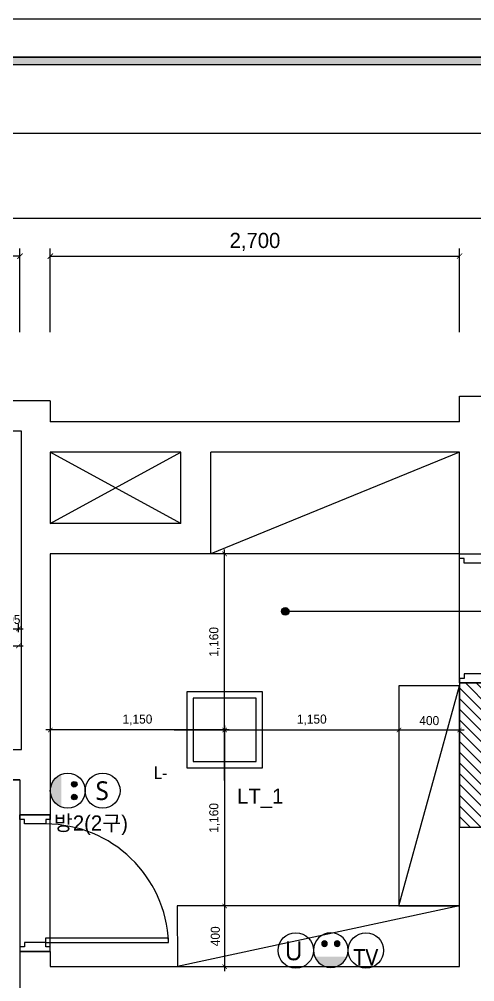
# Model space of a CAD drawing. Header units: inches. Extents: x 47110 to 276445, y 19043 to 183074.
# Drawn here: x 79984 to 82989, y 28049 to 34393 of the extents above; entities that cross this region are included whole.
import ezdxf
from ezdxf.enums import TextEntityAlignment as Align

# ---------------------------------------------------------------- set-up
doc = ezdxf.new("R2010")
doc.units = ezdxf.units.IN
doc.header["$LTSCALE"] = 50
doc.header["$MEASUREMENT"] = 0
doc.header["$PDSIZE"] = 700.071425
doc.linetypes.add('HID', pattern=[2.5, 1.5, -1])
for name, color, linetype in [('0-ELC TEXT', 7, 'Continuous'), ('06-FUR', 6, 'Continuous'), ('07-DIM', 1, 'Continuous'), ('07-DIM WAL', 5, 'Continuous'), ('3.기호.계단선', 30, 'Continuous'), ('C-WALL1', 2, 'Continuous'), ('F-SYM', 7, 'Continuous'), ('FORM(YOURNAME)-11', 1, 'Continuous'), ('RC-LIGHT', 7, 'Continuous'), ('WAL NEW', 3, 'Continuous'), ('도면층2', 2, 'Continuous'), ('도면층4', 4, 'Continuous'), ('도면층5', 5, 'Continuous'), ('도면층8', 8, 'Continuous'), ('설비', 140, 'Continuous')]:
    doc.layers.add(name, color=color, linetype=linetype)
doc.styles.add('DH-TEXT', font='@Microsoft JhengHei Light.ttf')
doc.styles.add('HY 울릉도 L', font='H2GTRM.TTF')
doc.styles.get("Standard").update_dxf_attribs({"font": 'txt.shx', "bigfont": 'whgtxt.shx'})
doc.styles.add('YOURNAME', font='@Microsoft JhengHei Light.ttf')
doc.styles.add('마감재', font='stylu.ttf')
doc.styles.add('코레일둥고', font='')
doc.styles.get('코레일둥고').set_extended_font_data('THE정고딕110')
doc.dimstyles.new('30', dxfattribs={"dimscale": 30, "dimtxt": 2, "dimasz": 1, "dimexe": 1, "dimexo": 1, "dimgap": 1, "dimtad": 1, "dimdec": 0, "dimrnd": 0.05, "dimdsep": 46, "dimlunit": 6, "dimtxsty": 'HY 울릉도 L', "dimblk": 'ARCHTICK', "dimcen": 2.5, "dimdle": 1, "dimclrd": 133, "dimclre": 133, "dimclrt": 30, "dimadec": 0, "dimazin": 0, "dimtfac": 1, "dimtdec": 0, "dimtix": 1, "dimtmove": 2, "dimatfit": 3, "dimldrblk": 'ARCHTICK', "dimfxl": 1, "dimlwd": -1, "dimlwe": -1, "dimarcsym": 0})
doc.dimstyles.new('벽치수 Copy of DIM-50', dxfattribs={"dimscale": 50, "dimtxt": 2, "dimasz": 0.7, "dimexe": 1, "dimexo": 1, "dimgap": 0.7, "dimtad": 1, "dimdec": 0, "dimzin": 1, "dimdsep": 46, "dimlunit": 6, "dimtxsty": '마감재', "dimblk": 'ARCHTICK', "dimcen": -0.09, "dimclrd": 256, "dimclre": 256, "dimclrt": 3, "dimadec": 0, "dimazin": 0, "dimtfac": 1, "dimtdec": 0, "dimtix": 1, "dimtmove": 2, "dimatfit": 0, "dimldrblk": 'ARCHTICK', "dimfxl": 1, "dimtolj": 1, "dimtzin": 0, "dimarcsym": 0})

# ---------------------------------------------------------------- blocks, each defined once
blk = doc.blocks.new('FORM-PLAN')
at = {"layer": 'FORM(YOURNAME)-11'}
h = blk.add_hatch(color=256, dxfattribs=at)
h.dxf.hatch_style = 1
h.paths.add_polyline_path([(-71444, 55115), (10556, 55115), (10556, 54915), (-71444, 54915)])
h.paths.add_polyline_path([(-71444, -2085), (10556, -2085), (10556, -2285), (-71444, -2285)])
at = {"layer": 'Defpoints', "color": 158}
for points in [[(-71444, -2285), (10556, -2285), (10556, 55115), (-71444, 55115)], [(-69444, 53115), (-64, 53115), (-64, 1215), (-69444, 1215)]]:
    blk.add_lwpolyline(points, close=True, dxfattribs=at)
at = {"layer": 'FORM(YOURNAME)-11', "color": 250}
blk.add_lwpolyline([(-72444, -3285), (11556, -3285), (11556, 56115), (-72444, 56115)], close=True, dxfattribs=at)
at = {"layer": 'FORM(YOURNAME)-11'}
blk.add_lwpolyline([(-71444, 55115), (10556, 55115), (10556, 54915), (-71444, 54915)], close=True, dxfattribs=at)
at = {"layer": 'FORM(YOURNAME)-11', "color": 3, "style": 'YOURNAME'}
for tag, height, p in [('1', 450, (9905, 18188)), ('2', 450, (9905, 17544)), ('3', 450, (9905, 16257)), ('4', 450, (9905, 14326)), ('5', 515, (9905, 12009)), ('6', 515, (9905, 9757)), ('7', 515, (9905, 7504)), ('8', 515, (9905, 5252)), ('9', 515, (9905, 2999)), ('10', 515, (5655, 811)), ('11', 515, (9905, 747)), ('12', 515, (5655, -1441)), ('13', 515, (9905, -1441))]:
    blk.add_attdef(tag, text='', height=height, dxfattribs=at).set_placement(p, align=Align.MIDDLE_RIGHT)
blk = doc.blocks.new('_ArchTick')
at = {"color": 0, "linetype": 'ByBlock', "const_width": 0.15}
blk.add_lwpolyline([(-0.5, -0.5), (0.5, 0.5)], dxfattribs=at)
blk = doc.blocks.new('*D176')
at = {"layer": '07-DIM', "lineweight": -2, "transparency": 16777216}
for p, q in [((73768.8, 32331.2), (73768.8, 33131.2)), ((84078.8, 32331.2), (84078.8, 33131.2)), ((73768.8, 33081.2), (84078.8, 33081.2))]:
    blk.add_line(p, q, dxfattribs=at)
at = {"layer": 'Defpoints', "color": 0, "transparency": 16777216}
for p in [(84078.8, 33081.2), (73768.8, 32281.2), (84078.8, 32281.2)]:
    blk.add_point(p, dxfattribs=at)
at = {"layer": '07-DIM', "lineweight": -2, "transparency": 16777216, "xscale": 35, "yscale": 35, "zscale": 35, "rotation": 180}
blk.add_blockref('_ArchTick', (73768.8, 33081.2), dxfattribs=at)
at = {"layer": '07-DIM', "lineweight": -2, "transparency": 16777216, "xscale": 35, "yscale": 35, "zscale": 35}
blk.add_blockref('_ArchTick', (84078.8, 33081.2), dxfattribs=at)
at = {"layer": '07-DIM', "color": 3, "transparency": 16777216, "insert": (78923.8, 33175.5), "char_height": 100, "attachment_point": 5, "style": '마감재'}
blk.add_mtext('\\A1;10,310', dxfattribs=at)
blk = doc.blocks.new('*D177')
at = {"layer": '07-DIM', "lineweight": -2, "transparency": 16777216}
for p, q in [((80188.8, 32331.2), (80188.8, 32881.2)), ((82888.8, 32331.2), (82888.8, 32881.2)), ((80188.8, 32831.2), (82888.8, 32831.2))]:
    blk.add_line(p, q, dxfattribs=at)
at = {"layer": 'Defpoints', "color": 0, "transparency": 16777216}
for p in [(82888.8, 32831.2), (80188.8, 32281.2), (82888.8, 32281.2)]:
    blk.add_point(p, dxfattribs=at)
at = {"layer": '07-DIM', "lineweight": -2, "transparency": 16777216, "xscale": 35, "yscale": 35, "zscale": 35, "rotation": 180}
blk.add_blockref('_ArchTick', (80188.8, 32831.2), dxfattribs=at)
at = {"layer": '07-DIM', "lineweight": -2, "transparency": 16777216, "xscale": 35, "yscale": 35, "zscale": 35}
blk.add_blockref('_ArchTick', (82888.8, 32831.2), dxfattribs=at)
at = {"layer": '07-DIM', "color": 3, "transparency": 16777216, "insert": (81538.8, 32925.5), "char_height": 100, "attachment_point": 5, "style": '마감재'}
blk.add_mtext('\\A1;2,700', dxfattribs=at)
blk = doc.blocks.new('*D179')
at = {"layer": '07-DIM', "lineweight": -2, "transparency": 16777216}
for p, q in [((78498.8, 32331.2), (78498.8, 32881.2)), ((79988.8, 32331.2), (79988.8, 32881.2)), ((79988.8, 32831.2), (78498.8, 32831.2))]:
    blk.add_line(p, q, dxfattribs=at)
at = {"layer": 'Defpoints', "color": 0, "transparency": 16777216}
for p in [(78498.8, 32831.2), (78498.8, 32281.2), (79988.8, 32281.2)]:
    blk.add_point(p, dxfattribs=at)
at = {"layer": '07-DIM', "lineweight": -2, "transparency": 16777216, "xscale": 35, "yscale": 35, "zscale": 35, "rotation": 180}
blk.add_blockref('_ArchTick', (78498.8, 32831.2), dxfattribs=at)
at = {"layer": '07-DIM', "lineweight": -2, "transparency": 16777216, "xscale": 35, "yscale": 35, "zscale": 35}
blk.add_blockref('_ArchTick', (79988.8, 32831.2), dxfattribs=at)
at = {"layer": '07-DIM', "color": 3, "transparency": 16777216, "insert": (79243.8, 32925.5), "char_height": 100, "attachment_point": 5, "style": '마감재'}
blk.add_mtext('\\A1;1,490', dxfattribs=at)
blk = doc.blocks.new('fffsere')
at = {"layer": 'C-WALL1'}
for p, q in [((61266.1, 30868.7), (61266.1, 31538.7)), ((61266.1, 28148.7), (61266.1, 29068.7))]:
    blk.add_line(p, q, dxfattribs=at)
at = {"layer": '도면층2'}
for p, q in [((61266.1, 31908.7), (62656.1, 31908.7)), ((61266.1, 31738.7), (61266.1, 31908.7)), ((58566.1, 31878.7), (51946.1, 31878.7)), ((58566.1, 31878.7), (58566.1, 31738.7)), ((61266.1, 31738.7), (58566.1, 31738.7)), ((59426.1, 31538.7), (58566.1, 31538.7)), ((58566.1, 31538.7), (58566.1, 31068.7)), ((59426.1, 31068.7), (59426.1, 31538.7)), ((59626.1, 30868.7), (59626.1, 31538.7)), ((61266.1, 31538.7), (59626.1, 31538.7)), ((59426.1, 31068.7), (58566.1, 31068.7)), ((59626.1, 30868.7), (58566.1, 30868.7)), ((58566.1, 30868.7), (58566.1, 29148.7)), ((57776.1, 29378.7), (58366.1, 29378.7)), ((58366.1, 29378.7), (58366.1, 29148.7)), ((58566.1, 29148.7), (58366.1, 29148.7)), ((58366.1, 28248.7), (58366.1, 27948.7)), ((58566.1, 28248.7), (58366.1, 28248.7)), ((58566.1, 28248.7), (58566.1, 28148.7)), ((58566.1, 28148.7), (61266.1, 28148.7))]:
    blk.add_line(p, q, dxfattribs=at)
blk.add_lwpolyline([(56866.1, 29578.7), (58376.1, 29578.7), (58376.1, 31678.7), (56866.1, 31678.7)], close=True, dxfattribs=at)
blk.add_lwpolyline([(58366.1, 29378.7), (56876.1, 29378.7)], dxfattribs=at)
at = {"layer": '도면층4'}
for p, q in [((58366.1, 29148.7), (58366.1, 28248.7)), ((58566.1, 29148.7), (58366.1, 29148.7)), ((58566.1, 28248.7), (58566.1, 29148.7)), ((58536.1, 28338.7), (59345.5, 28338.7)), ((58536.1, 28308.7), (58536.1, 28338.7)), ((58536.1, 28308.7), (59346.1, 28308.7)), ((59346.1, 28308.7), (59346.1, 28338.7)), ((58366.1, 28248.7), (58566.1, 28248.7)), ((58566.1, 28248.7), (58366.1, 28248.7))]:
    blk.add_line(p, q, dxfattribs=at)
for points in [[(58566.1, 29148.7), (58566.1, 29118.7), (58536.1, 29118.7), (58536.1, 29088.7), (58396.1, 29088.7), (58396.1, 29118.7), (58366.1, 29118.7), (58366.1, 29148.7), (58566.1, 29148.7)], [(58566.1, 28248.7), (58566.1, 28278.7), (58536.1, 28278.7), (58536.1, 28308.7), (58396.1, 28308.7), (58396.1, 28278.7), (58366.1, 28278.7), (58366.1, 28248.7), (58566.1, 28248.7)]]:
    blk.add_lwpolyline(points, dxfattribs=at)
at = {"layer": '도면층5'}
blk.add_arc((58536.1, 28278.7), 810, 2.12255, 90, dxfattribs=at)
at = {"layer": '도면층8'}
for p, q in [((58566.1, 31068.7), (59426.1, 31538.7)), ((59426.1, 31068.7), (58566.1, 31538.7))]:
    blk.add_line(p, q, dxfattribs=at)
blk = doc.blocks.new('FFFF')
at = {"layer": 'WAL NEW'}
h = blk.add_hatch(dxfattribs=at)
h.set_pattern_fill('_USER', color=256, scale=50, angle=-45, pattern_type=0)
h.set_pattern_definition([(315, (21093, 0), (35.35534, 35.35534), [])])
h.paths.add_polyline_path([(82766.1, 29068.7), (82966.1, 29068.7), (82966.1, 30018.7), (82766.1, 30018.7)])
at = {"layer": '06-FUR', "color": 8}
for p, q in [((82766.1, 31538.7), (81126.1, 30868.7)), ((82766.1, 30868.7), (81126.1, 30868.7)), ((82366.1, 28548.7), (82766.1, 29998.7)), ((82766.1, 28548.7), (80906.1, 28148.7))]:
    blk.add_line(p, q, dxfattribs=at)
for points in [[(82366.1, 28548.7), (82766.1, 28548.7), (82766.1, 29998.7), (82366.1, 29998.7)], [(80904, 28548.7), (80906.1, 28148.7), (82766.1, 28148.7), (82766.1, 28548.7)]]:
    blk.add_lwpolyline(points, close=True, dxfattribs=at)
at = {"layer": 'WAL NEW'}
blk.add_lwpolyline([(82766.1, 29068.7), (82966.1, 29068.7), (82966.1, 30018.7), (82766.1, 30018.7)], close=True, dxfattribs=at)
at = {"layer": '도면층4'}
for p, q in [((82766.1, 30018.7), (82766.1, 30868.7)), ((82966.1, 30018.7), (82766.1, 30018.7))]:
    blk.add_line(p, q, dxfattribs=at)
for points in [[(82966.1, 30868.7), (82966.1, 30838.7), (82936.1, 30838.7), (82936.1, 30808.7), (82796.1, 30808.7), (82796.1, 30838.7), (82766.1, 30838.7), (82766.1, 30868.7), (82966.1, 30868.7)], [(82966.1, 30018.7), (82966.1, 30048.7), (82936.1, 30048.7), (82936.1, 30078.7), (82796.1, 30078.7), (82796.1, 30048.7), (82766.1, 30048.7), (82766.1, 30018.7), (82966.1, 30018.7)]]:
    blk.add_lwpolyline(points, dxfattribs=at)
blk.add_blockref('fffsere', (21500, 0))
blk = doc.blocks.new('G-101')
at = {"layer": 'RC-LIGHT', "color": 251}
for p, q in [((0, -400), (0, 400)), ((400, 0), (-400, 0))]:
    blk.add_line(p, q, dxfattribs=at)
at = {"layer": 'RC-LIGHT', "color": 7}
for p, q in [((-300, -300), (-300, 300)), ((-300, 300), (300, 300)), ((300, 300), (300, -300)), ((300, -300), (-300, -300))]:
    blk.add_line(p, q, dxfattribs=at)
at = {"layer": 'RC-LIGHT', "color": 1}
blk.add_lwpolyline([(-250, 250), (250, 250), (250, -250), (-250, -250)], close=True, dxfattribs=at)
at = {"layer": 'RC-LIGHT', "style": 'DH-TEXT'}
blk.add_attdef('L-', text='', height=100, dxfattribs=at).set_placement((383.2, -287.8), align=Align.TOP_LEFT)
blk = doc.blocks.new('*D212')
at = {"layer": '07-DIM WAL', "color": 133, "transparency": 16777216}
for p, q in [((81308.8, 29708.7), (81308.8, 29708.7)), ((81338.8, 29738.7), (81338.8, 28518.7)), ((81308.8, 28548.7), (81308.8, 28548.7))]:
    blk.add_line(p, q, dxfattribs=at)
at = {"layer": 'Defpoints', "color": 0, "transparency": 16777216}
for p in [(81338.8, 29708.7), (81338.8, 28548.7), (81338.8, 28548.7)]:
    blk.add_point(p, dxfattribs=at)
at = {"layer": '07-DIM WAL', "color": 133, "transparency": 16777216, "xscale": 30, "yscale": 30, "zscale": 30}
for p, rotation in [((81338.8, 29708.7), 90), ((81338.8, 28548.7), 270)]:
    blk.add_blockref('_ArchTick', p, dxfattribs=dict(at, rotation=rotation))
at = {"layer": '07-DIM WAL', "color": 30, "transparency": 16777216, "insert": (81272.9, 29128.7), "char_height": 60, "attachment_point": 5, "rotation": 90, "style": 'HY 울릉도 L'}
blk.add_mtext('1,160', dxfattribs=at)
blk = doc.blocks.new('*D213')
at = {"layer": '07-DIM WAL', "color": 133, "transparency": 16777216}
for p, q in [((81308.8, 28548.7), (81308.8, 28548.7)), ((81338.8, 28578.7), (81338.8, 28118.7)), ((81308.8, 28148.7), (81308.8, 28148.7))]:
    blk.add_line(p, q, dxfattribs=at)
at = {"layer": 'Defpoints', "color": 0, "transparency": 16777216}
for p in [(81338.8, 28548.7), (81338.8, 28148.7), (81338.8, 28148.7)]:
    blk.add_point(p, dxfattribs=at)
at = {"layer": '07-DIM WAL', "color": 133, "transparency": 16777216, "xscale": 30, "yscale": 30, "zscale": 30}
for p, rotation in [((81338.8, 28548.7), 90), ((81338.8, 28148.7), 270)]:
    blk.add_blockref('_ArchTick', p, dxfattribs=dict(at, rotation=rotation))
at = {"layer": '07-DIM WAL', "color": 30, "transparency": 16777216, "insert": (81277.6, 28348.7), "char_height": 60, "attachment_point": 5, "rotation": 90, "style": 'HY 울릉도 L'}
blk.add_mtext('400', dxfattribs=at)
blk = doc.blocks.new('*D214')
at = {"layer": '07-DIM WAL', "color": 133, "transparency": 16777216}
for p, q in [((81308.8, 29708.7), (82518.8, 29708.7)), ((81338.8, 29678.7), (81338.8, 29678.7)), ((82488.8, 29678.7), (82488.8, 29678.7))]:
    blk.add_line(p, q, dxfattribs=at)
at = {"layer": 'Defpoints', "color": 0, "transparency": 16777216}
for p in [(81338.8, 29708.7), (82488.8, 29708.7), (82488.8, 29708.7)]:
    blk.add_point(p, dxfattribs=at)
at = {"layer": '07-DIM WAL', "color": 133, "transparency": 16777216, "xscale": 30, "yscale": 30, "zscale": 30, "rotation": 180}
blk.add_blockref('_ArchTick', (81338.8, 29708.7), dxfattribs=at)
at = {"layer": '07-DIM WAL', "color": 133, "transparency": 16777216, "xscale": 30, "yscale": 30, "zscale": 30}
blk.add_blockref('_ArchTick', (82488.8, 29708.7), dxfattribs=at)
at = {"layer": '07-DIM WAL', "color": 30, "transparency": 16777216, "insert": (81913.8, 29774.6), "char_height": 60, "attachment_point": 5, "style": 'HY 울릉도 L'}
blk.add_mtext('1,150', dxfattribs=at)
blk = doc.blocks.new('*D215')
at = {"layer": '07-DIM WAL', "color": 133, "transparency": 16777216}
for p, q in [((82458.8, 29708.7), (82918.8, 29708.7)), ((82488.8, 29678.7), (82488.8, 29678.7)), ((82888.8, 29678.7), (82888.8, 29678.7))]:
    blk.add_line(p, q, dxfattribs=at)
at = {"layer": 'Defpoints', "color": 0, "transparency": 16777216}
for p in [(82488.8, 29708.7), (82888.8, 29708.7), (82888.8, 29708.7)]:
    blk.add_point(p, dxfattribs=at)
at = {"layer": '07-DIM WAL', "color": 133, "transparency": 16777216, "xscale": 30, "yscale": 30, "zscale": 30, "rotation": 180}
blk.add_blockref('_ArchTick', (82488.8, 29708.7), dxfattribs=at)
at = {"layer": '07-DIM WAL', "color": 133, "transparency": 16777216, "xscale": 30, "yscale": 30, "zscale": 30}
blk.add_blockref('_ArchTick', (82888.8, 29708.7), dxfattribs=at)
at = {"layer": '07-DIM WAL', "color": 30, "transparency": 16777216, "insert": (82688.8, 29769.9), "char_height": 60, "attachment_point": 5, "style": 'HY 울릉도 L'}
blk.add_mtext('400', dxfattribs=at)
blk = doc.blocks.new('*D216')
at = {"layer": '07-DIM WAL', "color": 133, "transparency": 16777216}
for p, q in [((81368.8, 29708.7), (80158.8, 29708.7)), ((80188.8, 29678.7), (80188.8, 29678.7)), ((81338.8, 29678.7), (81338.8, 29678.7))]:
    blk.add_line(p, q, dxfattribs=at)
at = {"layer": 'Defpoints', "color": 0, "transparency": 16777216}
for p in [(80188.8, 29708.7), (80188.8, 29708.7), (81338.8, 29708.7)]:
    blk.add_point(p, dxfattribs=at)
at = {"layer": '07-DIM WAL', "color": 133, "transparency": 16777216, "xscale": 30, "yscale": 30, "zscale": 30, "rotation": 180}
blk.add_blockref('_ArchTick', (80188.8, 29708.7), dxfattribs=at)
at = {"layer": '07-DIM WAL', "color": 133, "transparency": 16777216, "xscale": 30, "yscale": 30, "zscale": 30}
blk.add_blockref('_ArchTick', (81338.8, 29708.7), dxfattribs=at)
at = {"layer": '07-DIM WAL', "color": 30, "transparency": 16777216, "insert": (80763.8, 29774.6), "char_height": 60, "attachment_point": 5, "style": 'HY 울릉도 L'}
blk.add_mtext('1,150', dxfattribs=at)
blk = doc.blocks.new('*D217')
at = {"layer": '07-DIM WAL', "color": 133, "transparency": 16777216}
for p, q in [((81338.8, 29678.7), (81338.8, 30898.7)), ((81308.8, 30868.7), (81308.8, 30868.7)), ((81308.8, 29708.7), (81308.8, 29708.7))]:
    blk.add_line(p, q, dxfattribs=at)
at = {"layer": 'Defpoints', "color": 0, "transparency": 16777216}
for p in [(81338.8, 30868.7), (81338.8, 30868.7), (81338.8, 29708.7)]:
    blk.add_point(p, dxfattribs=at)
at = {"layer": '07-DIM WAL', "color": 133, "transparency": 16777216, "xscale": 30, "yscale": 30, "zscale": 30}
for p, rotation in [((81338.8, 30868.7), 90), ((81338.8, 29708.7), 270)]:
    blk.add_blockref('_ArchTick', p, dxfattribs=dict(at, rotation=rotation))
at = {"layer": '07-DIM WAL', "color": 30, "transparency": 16777216, "insert": (81272.9, 30288.7), "char_height": 60, "attachment_point": 5, "rotation": 90, "style": 'HY 울릉도 L'}
blk.add_mtext('1,160', dxfattribs=at)
blk = doc.blocks.new('swich')
at = {"layer": '설비', "color": 140}
blk.add_circle((372828.6, -86554.1), 84, dxfattribs=at)
at = {"layer": '설비', "color": 140, "insert": (372858.7, -86509.1), "char_height": 90, "width": 143.497, "attachment_point": 3}
blk.add_mtext('{\\fMalgun Gothic|b0|i0|c129|p50;S}', dxfattribs=at)
blk = doc.blocks.new('egoo')
at = {"layer": '설비'}
h = blk.add_hatch(color=140, dxfattribs=at)
edge = h.paths.add_edge_path()
edge.add_arc((1015645.3, 443433.7), 22.3, 0, 360)
h = blk.add_hatch(color=140, dxfattribs=at)
edge = h.paths.add_edge_path()
edge.add_arc((1015747.7, 443433.7), 22.3, 0, 360)
h = blk.add_hatch(color=140, dxfattribs=at)
edge = h.paths.add_edge_path()
edge.add_line((1015826.3, 443329.1), (1015566.6, 443329.1))
edge.add_ellipse((1015696.5, 443381.5), major_axis=(99, 99), ratio=1, start_angle=156.95778, end_angle=293.04222)
at = {"layer": '설비', "color": 140}
for centre, radius in [((1015696.5, 443381.5), 140), ((1015645.3, 443433.7), 22.3), ((1015747.7, 443433.7), 22.3)]:
    blk.add_circle(centre, radius, dxfattribs=at)
blk = doc.blocks.new('utp')
at = {"layer": '설비', "color": 140}
blk.add_circle((372927.5, -86920.8), 140, dxfattribs=at)
at = {"layer": '설비', "color": 140, "insert": (372982.3, -87000.6), "char_height": 150, "width": 275.64, "attachment_point": 9}
blk.add_mtext('{\\fMalgun Gothic|b0|i0|c129|p50;U}', dxfattribs=at)
blk = doc.blocks.new('TV')
at = {"layer": '설비', "color": 140}
blk.add_circle((146226.7, 46947.4), 140, dxfattribs=at)
at = {"layer": '설비', "color": 140, "insert": (146088.1, 46827.7), "char_height": 130, "width": 275.64, "attachment_point": 7}
blk.add_mtext('\\pxsm1,qc;{\\fMalgun Gothic|b0|i0|c129|p50;TV}', dxfattribs=at)
blk = doc.blocks.new('*D282')
at = {"layer": '07-DIM WAL', "color": 133, "transparency": 16777216}
for p, q in [((79243.8, 30262), (80008.8, 30262)), ((79273.8, 30292), (79273.8, 30292)), ((79978.8, 30292), (79978.8, 30292))]:
    blk.add_line(p, q, dxfattribs=at)
at = {"layer": 'Defpoints', "color": 0, "transparency": 16777216}
for p in [(79273.8, 30262), (79978.8, 30262), (79978.8, 30262)]:
    blk.add_point(p, dxfattribs=at)
at = {"layer": '07-DIM WAL', "color": 133, "transparency": 16777216, "xscale": 30, "yscale": 30, "zscale": 30, "rotation": 180}
blk.add_blockref('_ArchTick', (79273.8, 30262), dxfattribs=at)
at = {"layer": '07-DIM WAL', "color": 133, "transparency": 16777216, "xscale": 30, "yscale": 30, "zscale": 30}
blk.add_blockref('_ArchTick', (79978.8, 30262), dxfattribs=at)
at = {"layer": '07-DIM WAL', "color": 30, "transparency": 16777216, "insert": (79626.3, 30323.3), "char_height": 60, "attachment_point": 5, "style": 'HY 울릉도 L'}
blk.add_mtext('705', dxfattribs=at)
blk = doc.blocks.new('*D285')
at = {"layer": '07-DIM WAL', "color": 133, "transparency": 16777216}
for p, q in [((79873.8, 30352), (79873.8, 30405.1)), ((79978.8, 30352), (79978.8, 30405.1)), ((79843.8, 30375.1), (80008.8, 30375.1))]:
    blk.add_line(p, q, dxfattribs=at)
at = {"layer": 'Defpoints', "color": 0, "transparency": 16777216}
for p in [(79978.8, 30375.1), (79873.8, 30322), (79978.8, 30322)]:
    blk.add_point(p, dxfattribs=at)
at = {"layer": '07-DIM WAL', "color": 133, "transparency": 16777216, "xscale": 30, "yscale": 30, "zscale": 30}
blk.add_blockref('_ArchTick', (79873.8, 30375.1), dxfattribs=at)
at = {"layer": '07-DIM WAL', "color": 133, "transparency": 16777216, "xscale": 30, "yscale": 30, "zscale": 30, "rotation": 180}
blk.add_blockref('_ArchTick', (79978.8, 30375.1), dxfattribs=at)
at = {"layer": '07-DIM WAL', "color": 30, "transparency": 16777216, "insert": (79926.3, 30436.4), "char_height": 60, "attachment_point": 5, "style": 'HY 울릉도 L'}
blk.add_mtext('105', dxfattribs=at)

msp = doc.modelspace()

# ---------------------------------------------------------------- hatches: boundary and pattern name
at = {"layer": '0-ELC TEXT'}
h = msp.add_hatch(color=256, dxfattribs=at)
h.dxf.hatch_style = 1
edge = h.paths.add_edge_path()
edge.add_arc((81738.5, 30490), 25, 0, 360)

# ---------------------------------------------------------------- linework, layer by layer
msp.add_line((84894.5575259, 30490), (81738.5, 30490), dxfattribs=at)
msp.add_circle((81738.5, 30490), 25, dxfattribs=at)

# ---------------------------------------------------------------- block references
msp.add_blockref('FFFF', (122.7802847, 0))
at = {"layer": 'F-SYM', "xscale": 0.2500000000000001, "yscale": 0.2500000000000001, "zscale": 0.2500000000000001}
msp.add_blockref('FORM-PLAN', (87220.9985804, 20363.7620237), dxfattribs=at)
at = {"layer": 'RC-LIGHT'}
ref = msp.add_blockref('G-101', (81338.8398547, 29708.6753044), dxfattribs=dict(at, xscale=-0.8333333333333334, yscale=0.8333333333333334, zscale=0.8333333333333334))
ref.add_attrib('L-', 'L-', dxfattribs={"height": 83.33333333, "style": 'DH-TEXT'}).set_placement((80869.8900995, 29468.8228231), align=Align.TOP_LEFT)
at = {"layer": 'RC-LIGHT', "color": 140, "xscale": 0.8214285869294656, "yscale": 0.8214285869294656, "zscale": 0.8214285869294656, "rotation": 270}
msp.add_blockref('egoo', (-283902.3670312, 863630.5037812), dxfattribs=at)
at = {"layer": 'RC-LIGHT', "color": 140, "xscale": -0.8214285869294656, "yscale": 0.8214285869294656, "zscale": 0.8214285869294656}
msp.add_blockref('egoo', (916361.5418434, -335949.1817611), dxfattribs=at)
at = {"layer": 'RC-LIGHT', "xscale": 0.8333333333333334, "yscale": 0.8333333333333334, "zscale": 0.8333333333333334}
msp.add_blockref('TV', (-39584.5334783, -10867.4803198), dxfattribs=at)
at = {"layer": '설비', "color": 140, "xscale": 1.369047619047649, "yscale": 1.369047619047649, "zscale": 1.369047619047649}
msp.add_blockref('swich', (-429886.3288751, 147805.0261357), dxfattribs=at)
at = {"layer": '설비', "color": 253, "true_color": 0x95d0ad, "xscale": 0.8333333333333334, "yscale": 0.8333333333333334, "zscale": 0.8333333333333334}
msp.add_blockref('utp', (-228964.6189513, 100689.3648561), dxfattribs=at)

# ---------------------------------------------------------------- texts
at = {"layer": '3.기호.계단선', "linetype": 'HID', "style": '코레일둥고'}
msp.add_text('LT_1', height=100, dxfattribs=at).set_placement((81421.3594415, 29222.0530964))
at = {"layer": 'RC-LIGHT', "color": 140, "style": '코레일둥고'}
msp.add_text('방2(2구)', height=100, dxfattribs=at).set_placement((80212.1968555, 29145.2088614), align=Align.TOP_LEFT)

# ---------------------------------------------------------------- dimensions: what is measured, and where the dimension line sits
at = {"layer": '07-DIM'}
for base, p1, p2, picture, middle in [((84078.8398547, 33081.1753044), (73768.8398547, 32281.1753044), (84078.8398547, 32281.1753044), '*D176', (78923.8398547, 33175.545729)), ((78498.8398547, 32831.1753044), (79988.8398547, 32281.1753044), (78498.8398547, 32281.1753044), '*D179', (79243.8398547, 32925.545729)), ((82888.8398547, 32831.1753044), (80188.8398547, 32281.1753044), (82888.8398547, 32281.1753044), '*D177', (81538.8398547, 32925.545729))]:
    dim = msp.add_linear_dim(base=base, p1=p1, p2=p2, angle=0, dimstyle='벽치수 Copy of DIM-50', dxfattribs=at)
    dim.commit()
    dim.dimension.update_dxf_attribs({"geometry": picture, "text_midpoint": middle})
at = {"layer": '07-DIM WAL'}
for base, p1, p2, angle, picture, middle in [((81338.8398547, 30868.6753044), (81338.8398547, 29708.6753044), (81338.8398547, 30868.6753044), 90, '*D217', (81272.8968425, 30288.6753044)), ((79978.8398547, 30375.1057842), (79873.8398547, 30321.9640524), (79978.8398547, 30321.9640524), 0, '*D285', (79926.3398547, 30436.4083622)), ((79978.8398547, 30261.9640524), (79273.8398547, 30261.9640524), (79978.8398547, 30261.9640524), 0, '*D282', (79626.3398547, 30323.2666304)), ((80188.8398547, 29708.6753044), (81338.8398547, 29708.6753044), (80188.8398547, 29708.6753044), 180, '*D216', (80763.8398547, 29774.6183166)), ((82488.8398547, 29708.6753044), (81338.8398547, 29708.6753044), (82488.8398547, 29708.6753044), 180, '*D214', (81913.8398547, 29774.6183166)), ((82888.8398547, 29708.6753044), (82488.8398547, 29708.6753044), (82888.8398547, 29708.6753044), 180, '*D215', (82688.8398547, 29769.9371769)), ((81338.8398547, 28548.6962935), (81338.8398547, 29708.6753044), (81338.8398547, 28548.6962935), 90, '*D212', (81272.8968425, 29128.685799)), ((81338.8398547, 28148.6753044), (81338.8398547, 28548.6962935), (81338.8398547, 28148.6753044), 90, '*D213', (81277.5779823, 28348.685799))]:
    dim = msp.add_linear_dim(base=base, p1=p1, p2=p2, angle=angle, dimstyle='30', override={"dimfxl": 1.25, "dimarcsym": 2}, dxfattribs=at)
    dim.commit()
    dim.dimension.update_dxf_attribs({"geometry": picture, "text_midpoint": middle})

doc.saveas('drawing.dxf')
